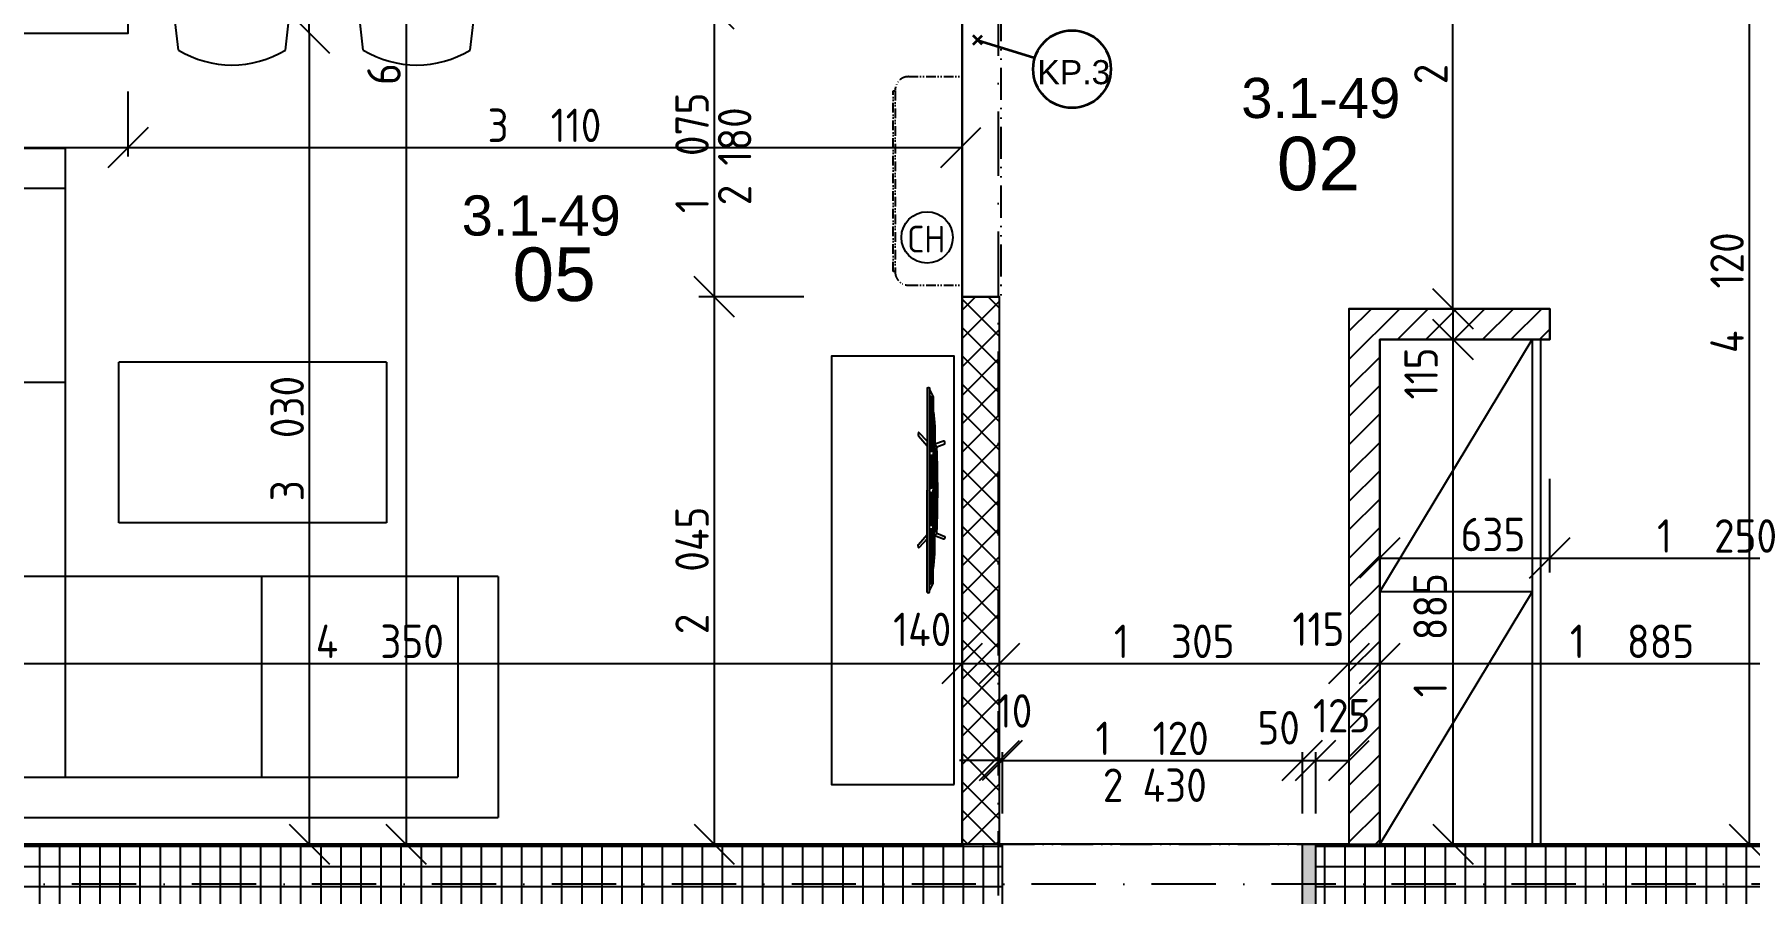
# Model space of a CAD drawing. Extents: x 4511820 to 5180432, y -1526536 to -944957.
# Drawn here: x 5028505 to 5034913, y -1155999 to -1152789 of the extents above; entities that cross this region are included whole.
import ezdxf

# ---------------------------------------------------------------- set-up
doc = ezdxf.new("R2010")
doc.units = 0
doc.header["$MEASUREMENT"] = 0
doc.linetypes.add('ACAD_ISO12W100', pattern=[22, 12, -3, 0.5, -3, 0.5, -3])
doc.linetypes.add('BODKOCIARKOVANA_3', pattern=[5.6, 3, -1.3, 0, -1.3])
doc.layers.get('0').update_dxf_attribs({"linetype": 'CONTINUOUS'})
doc.layers.get('Defpoints').update_dxf_attribs({"color": 61, "linetype": 'CONTINUOUS'})
for name, color, linetype in [('KÓTY', 4, 'CONTINUOUS'), ('MÚRY', 1, 'CONTINUOUS'), ('osi', 253, 'CONTINUOUS'), ('Plochy', 41, 'CONTINUOUS'), ('POPIS', 7, 'CONTINUOUS'), ('TENKÁ', 7, 'CONTINUOUS'), ('ZARIADENIE', 47, 'CONTINUOUS'), ('ZZ-chladenie', 133, 'CONTINUOUS'), ('ŠRAFY', 82, 'CONTINUOUS')]:
    doc.layers.add(name, color=color, linetype=linetype)
doc.layers.add('preklady', color=74, linetype='CONTINUOUS', lineweight=35)
doc.styles.add('ARIAL', font='arial.ttf')
doc.styles.add('STYLE1', font='isocp.shx')
doc.dimstyles.new('STANDARD-50', dxfattribs={"dimtxt": 125, "dimasz": 150, "dimexe": 10, "dimexo": 200, "dimgap": 20, "dimtad": 1, "dimdsep": 46, "dimlunit": 6, "dimtxsty": 'STYLE1', "dimblk1": 'OBLIQUE', "dimblk2": 'OBLIQUE', "dimsah": 1, "dimcen": 2.5, "dimse1": 1, "dimse2": 1, "dimadec": 0, "dimazin": 0, "dimtfac": 1, "dimtmove": 1, "dimatfit": 3, "dimldrblk": 'OBLIQUE', "dimfxl": 1, "dimtolj": 1, "dimtzin": 0, "dimarcsym": 0})
pattern_1 = [(90, (-3307273.674, 668852.734), (-75, 1e-14), []), (180, (-3307273.674, 668852.734), (-1e-14, -75), [])]

# ---------------------------------------------------------------- blocks, each defined once
blk = doc.blocks.new('Tv06_top_cad-block.com')
at = {"color": 0}
for points in [[(-161.1, -3.4), (-173.3, 26.2, 0.359324), (-175.3, 27.3, 0.097501), (-182.8, 24.2, 0.350578), (-183.5, 22.1), (-171.1, -10.4)], [(161.1, -3.4), (173.3, 26.2, -0.359324), (175.3, 27.3, -0.097501), (182.8, 24.2, -0.350578), (183.5, 22.1), (171.1, -10.4)], [(-381.9, -38.8, -0.13121), (-383.2, -32.7, -0.169032), (-383, -32.3), (-381.8, -31.1, -0.205713), (-381.3, -30.9), (-378.5, -30.9, 0.118206), (-376.2, -30.4), (-351.4, -18.4, -0.105648), (-345.8, -17), (0, -17)], [(-339.3, -21.2), (-339.3, -21.2, 0.099639), (-344.3, -22.2), (-349.2, -24.6, 0.215889), (-350.7, -26.3, 0.476075), (-349.4, -28, 0.244765)], [(-295.5, -17), (-282, -15, -0.02037), (-255.8, -12, -0.012056), (-227.2, -10.7), (-169.3, -10.7)], [(-182.5, -38.8), (-214.4, -69.1, 0.250582), (-215, -71, 0.266718), (-214.3, -71.9, 0.084688)], [(-214.3, -71.9), (-207.3, -73.1, 0.211205), (-203.3, -72.1), (-165.2, -38.8)], [(-181.8, -17), (-178.5, -14, -0.213415), (-177.3, -13.6), (0, -13.6)], [(-172.1, -13.6, -0.072098), (-159.2, -3, -0.121861), (-158.4, -2.8)], [(-170.1, -10.6, -0.053076), (-160.2, -2.9), (-158.4, -2.8)], [(-147.6, -13.6), (-147.6, -7.5, -0.414214), (-147.4, -7.3), (-146.5, -7.3, -0.414214), (-146.3, -7.5), (-146.3, -13.6)], [(-146.8, -28, 0.414214), (-145, -26.2), (-145, -23, 0.414214), (-146.8, -21.2)], [(-143.9, -13.6), (-143.9, -7.5, -0.414214), (-143.7, -7.3), (-142.7, -7.3, -0.414214), (-142.6, -7.5), (-142.6, -13.6)], [(-140.2, -13.6), (-140.2, -7.5, -0.414214), (-140, -7.3), (-139, -7.3, -0.414214), (-138.8, -7.5), (-138.8, -13.6)], [(-136.4, -13.6), (-136.4, -7.5, -0.414214), (-136.3, -7.3), (-135.3, -7.3, -0.414214), (-135.1, -7.5), (-135.1, -13.6)], [(-132.7, -13.6), (-132.7, -7.5, -0.414214), (-132.5, -7.3), (-131.6, -7.3, -0.414214), (-131.4, -7.5), (-131.4, -13.6)], [(-128.8, -28, -0.414214), (-130.6, -26.2), (-130.6, -23, -0.414214), (-128.8, -21.2)], [(-129, -13.6), (-129, -7.5, -0.414214), (-128.8, -7.3), (-127.9, -7.3, -0.414214), (-127.7, -7.5), (-127.7, -13.6)], [(-125.3, -13.6), (-125.3, -7.5, -0.414214), (-125.1, -7.3), (-124.1, -7.3, -0.414214), (-124, -7.5), (-124, -13.6)], [(-121.6, -13.6), (-121.6, -7.5, -0.414214), (-121.4, -7.3), (-120.4, -7.3, -0.414214), (-120.2, -7.5), (-120.2, -13.6)], [(-117.8, -13.6), (-117.8, -7.5, -0.414214), (-117.7, -7.3), (-116.7, -7.3, -0.414214), (-116.5, -7.5), (-116.5, -13.6)], [(-114.1, -13.6), (-114.1, -7.5, -0.414214), (-113.9, -7.3), (-113, -7.3, -0.414214), (-112.8, -7.5), (-112.8, -13.6)], [(-110.4, -13.6), (-110.4, -7.5, -0.414214), (-110.2, -7.3), (-109.3, -7.3, -0.414214), (-109.1, -7.5), (-109.1, -13.6)], [(-106.7, -13.6), (-106.7, -7.5, -0.414214), (-106.5, -7.3), (-105.5, -7.3, -0.414214), (-105.4, -7.5), (-105.4, -13.6)], [(-103, -13.6), (-103, -7.5, -0.414214), (-102.8, -7.3), (-101.8, -7.3, -0.414214), (-101.6, -7.5), (-101.6, -13.6)], [(-99.2, -13.6), (-99.2, -7.5, -0.414214), (-99.1, -7.3), (-98.1, -7.3, -0.414214), (-97.9, -7.5), (-97.9, -13.6)], [(-95.5, -13.6), (-95.5, -7.5, -0.414214), (-95.3, -7.3), (-94.4, -7.3, -0.414214), (-94.2, -7.5), (-94.2, -13.6)], [(-91.8, -13.6), (-91.8, -7.5, -0.414214), (-91.6, -7.3), (-90.7, -7.3, -0.414214), (-90.5, -7.5), (-90.5, -13.6)], [(-88.1, -13.6), (-88.1, -7.5, -0.414214), (-87.9, -7.3), (-86.9, -7.3, -0.414214), (-86.8, -7.5), (-86.8, -13.6)], [(-84.4, -13.6), (-84.4, -7.5, -0.414214), (-84.2, -7.3), (-83.2, -7.3, -0.414214), (-83, -7.5), (-83, -13.6)], [(-80.6, -13.6), (-80.6, -7.5, -0.414214), (-80.5, -7.3), (-79.5, -7.3, -0.414214), (-79.3, -7.5), (-79.3, -13.6)], [(-76.9, -13.6), (-76.9, -7.5, -0.414214), (-76.7, -7.3), (-75.8, -7.3, -0.414214), (-75.6, -7.5), (-75.6, -13.6)], [(-73.2, -13.6), (-73.2, -7.5, -0.414214), (-73, -7.3), (-72.1, -7.3, -0.414214), (-71.9, -7.5), (-71.9, -13.6)], [(-69.5, -13.6), (-69.5, -7.5, -0.414214), (-69.3, -7.3), (-68.3, -7.3, -0.414214), (-68.2, -7.5), (-68.2, -13.6)], [(-65.8, -13.6), (-65.8, -7.5, -0.414214), (-65.6, -7.3), (-64.6, -7.3, -0.414214), (-64.4, -7.5), (-64.4, -13.6)], [(-62, -13.6), (-62, -7.5, -0.414214), (-61.9, -7.3), (-60.9, -7.3, -0.414214), (-60.7, -7.5), (-60.7, -13.6)], [(-58.3, -13.6), (-58.3, -7.5, -0.414214), (-58.1, -7.3), (-57.2, -7.3, -0.414214), (-57, -7.5), (-57, -13.6)], [(-54.6, -13.6), (-54.6, -7.5, -0.414214), (-54.4, -7.3), (-53.5, -7.3, -0.414214), (-53.3, -7.5), (-53.3, -13.6)], [(-50.9, -13.6), (-50.9, -7.5, -0.414214), (-50.7, -7.3), (-49.7, -7.3, -0.414214), (-49.6, -7.5), (-49.6, -13.6)], [(-47.2, -13.6), (-47.2, -7.5, -0.414214), (-47, -7.3), (-46, -7.3, -0.414214), (-45.8, -7.5), (-45.8, -13.6)], [(-43.4, -13.6), (-43.4, -7.5, -0.414214), (-43.3, -7.3), (-42.3, -7.3, -0.414214), (-42.1, -7.5), (-42.1, -13.6)], [(-39.7, -13.6), (-39.7, -7.5, -0.414214), (-39.5, -7.3), (-38.6, -7.3, -0.414214), (-38.4, -7.5), (-38.4, -13.6)], [(-36, -13.6), (-36, -7.5, -0.414214), (-35.8, -7.3), (-34.9, -7.3, -0.414214), (-34.7, -7.5), (-34.7, -13.6)], [(-32.3, -13.6), (-32.3, -7.5, -0.414214), (-32.1, -7.3), (-31.1, -7.3, -0.414214), (-31, -7.5), (-31, -13.6)], [(-28.6, -13.6), (-28.6, -7.5, -0.414214), (-28.4, -7.3), (-27.4, -7.3, -0.414214), (-27.2, -7.5), (-27.2, -13.6)], [(-24.8, -13.6), (-24.8, -7.5, -0.414214), (-24.7, -7.3), (-23.7, -7.3, -0.414214), (-23.5, -7.5), (-23.5, -13.6)], [(-21.1, -13.6), (-21.1, -7.5, -0.414214), (-20.9, -7.3), (-20, -7.3, -0.414214), (-19.8, -7.5), (-19.8, -13.6)], [(-17.4, -13.6), (-17.4, -7.5, -0.414214), (-17.2, -7.3), (-16.3, -7.3, -0.414214), (-16.1, -7.5), (-16.1, -13.6)], [(-13.7, -13.6), (-13.7, -7.5, -0.414214), (-13.5, -7.3), (-12.5, -7.3, -0.414214), (-12.4, -7.5), (-12.4, -13.6)], [(-10, -13.6), (-10, -7.5, -0.414214), (-9.8, -7.3), (-8.8, -7.3, -0.414214), (-8.6, -7.5), (-8.6, -13.6)], [(-10, -28, 0.414214), (-8.2, -26.2), (-8.2, -23, 0.414214), (-10, -21.2)], [(-6.2, -13.6), (-6.2, -7.5, -0.414214), (-6.1, -7.3), (-5.1, -7.3, -0.414214), (-4.9, -7.5), (-4.9, -13.6)], [(-2.5, -13.6), (-2.5, -7.5, -0.414214), (-2.3, -7.3), (-1.4, -7.3, -0.414214), (-1.2, -7.5), (-1.2, -13.6)], [(181.8, -17), (178.5, -14, 0.213415), (177.3, -13.6), (0, -13.6)], [(381.9, -38.8, 0.13121), (383.2, -32.7, 0.169032), (383, -32.3), (381.8, -31.1, 0.205713), (381.3, -30.9), (378.5, -30.9, -0.118206), (376.2, -30.4), (351.4, -18.4, 0.105648), (345.8, -17), (0, -17)], [(2.5, -13.6), (2.5, -7.5, 0.414214), (2.3, -7.3), (1.4, -7.3, 0.414214), (1.2, -7.5), (1.2, -13.6)], [(6.2, -13.6), (6.2, -7.5, 0.414214), (6.1, -7.3), (5.1, -7.3, 0.414214), (4.9, -7.5), (4.9, -13.6)], [(10, -28, -0.414214), (8.2, -26.2), (8.2, -23, -0.414214), (10, -21.2)], [(10, -13.6), (10, -7.5, 0.414214), (9.8, -7.3), (8.8, -7.3, 0.414214), (8.6, -7.5), (8.6, -13.6)], [(13.7, -13.6), (13.7, -7.5, 0.414214), (13.5, -7.3), (12.5, -7.3, 0.414214), (12.4, -7.5), (12.4, -13.6)], [(17.4, -13.6), (17.4, -7.5, 0.414214), (17.2, -7.3), (16.3, -7.3, 0.414214), (16.1, -7.5), (16.1, -13.6)], [(21.1, -13.6), (21.1, -7.5, 0.414214), (20.9, -7.3), (20, -7.3, 0.414214), (19.8, -7.5), (19.8, -13.6)], [(24.8, -13.6), (24.8, -7.5, 0.414214), (24.7, -7.3), (23.7, -7.3, 0.414214), (23.5, -7.5), (23.5, -13.6)], [(28.6, -13.6), (28.6, -7.5, 0.414214), (28.4, -7.3), (27.4, -7.3, 0.414214), (27.2, -7.5), (27.2, -13.6)], [(32.3, -13.6), (32.3, -7.5, 0.414214), (32.1, -7.3), (31.1, -7.3, 0.414214), (31, -7.5), (31, -13.6)], [(36, -13.6), (36, -7.5, 0.414214), (35.8, -7.3), (34.9, -7.3, 0.414214), (34.7, -7.5), (34.7, -13.6)], [(39.7, -13.6), (39.7, -7.5, 0.414214), (39.5, -7.3), (38.6, -7.3, 0.414214), (38.4, -7.5), (38.4, -13.6)], [(43.4, -13.6), (43.4, -7.5, 0.414214), (43.3, -7.3), (42.3, -7.3, 0.414214), (42.1, -7.5), (42.1, -13.6)], [(47.2, -13.6), (47.2, -7.5, 0.414214), (47, -7.3), (46, -7.3, 0.414214), (45.8, -7.5), (45.8, -13.6)], [(50.9, -13.6), (50.9, -7.5, 0.414214), (50.7, -7.3), (49.7, -7.3, 0.414214), (49.6, -7.5), (49.6, -13.6)], [(54.6, -13.6), (54.6, -7.5, 0.414214), (54.4, -7.3), (53.5, -7.3, 0.414214), (53.3, -7.5), (53.3, -13.6)], [(58.3, -13.6), (58.3, -7.5, 0.414214), (58.1, -7.3), (57.2, -7.3, 0.414214), (57, -7.5), (57, -13.6)], [(62, -13.6), (62, -7.5, 0.414214), (61.9, -7.3), (60.9, -7.3, 0.414214), (60.7, -7.5), (60.7, -13.6)], [(65.8, -13.6), (65.8, -7.5, 0.414214), (65.6, -7.3), (64.6, -7.3, 0.414214), (64.4, -7.5), (64.4, -13.6)], [(69.5, -13.6), (69.5, -7.5, 0.414214), (69.3, -7.3), (68.3, -7.3, 0.414214), (68.2, -7.5), (68.2, -13.6)], [(73.2, -13.6), (73.2, -7.5, 0.414214), (73, -7.3), (72.1, -7.3, 0.414214), (71.9, -7.5), (71.9, -13.6)], [(76.9, -13.6), (76.9, -7.5, 0.414214), (76.7, -7.3), (75.8, -7.3, 0.414214), (75.6, -7.5), (75.6, -13.6)], [(80.6, -13.6), (80.6, -7.5, 0.414214), (80.5, -7.3), (79.5, -7.3, 0.414214), (79.3, -7.5), (79.3, -13.6)], [(84.4, -13.6), (84.4, -7.5, 0.414214), (84.2, -7.3), (83.2, -7.3, 0.414214), (83, -7.5), (83, -13.6)], [(88.1, -13.6), (88.1, -7.5, 0.414214), (87.9, -7.3), (86.9, -7.3, 0.414214), (86.8, -7.5), (86.8, -13.6)], [(91.8, -13.6), (91.8, -7.5, 0.414214), (91.6, -7.3), (90.7, -7.3, 0.414214), (90.5, -7.5), (90.5, -13.6)], [(95.5, -13.6), (95.5, -7.5, 0.414214), (95.3, -7.3), (94.4, -7.3, 0.414214), (94.2, -7.5), (94.2, -13.6)], [(99.2, -13.6), (99.2, -7.5, 0.414214), (99.1, -7.3), (98.1, -7.3, 0.414214), (97.9, -7.5), (97.9, -13.6)], [(103, -13.6), (103, -7.5, 0.414214), (102.8, -7.3), (101.8, -7.3, 0.414214), (101.6, -7.5), (101.6, -13.6)], [(106.7, -13.6), (106.7, -7.5, 0.414214), (106.5, -7.3), (105.5, -7.3, 0.414214), (105.4, -7.5), (105.4, -13.6)], [(110.4, -13.6), (110.4, -7.5, 0.414214), (110.2, -7.3), (109.3, -7.3, 0.414214), (109.1, -7.5), (109.1, -13.6)], [(114.1, -13.6), (114.1, -7.5, 0.414214), (113.9, -7.3), (113, -7.3, 0.414214), (112.8, -7.5), (112.8, -13.6)], [(117.8, -13.6), (117.8, -7.5, 0.414214), (117.7, -7.3), (116.7, -7.3, 0.414214), (116.5, -7.5), (116.5, -13.6)], [(121.6, -13.6), (121.6, -7.5, 0.414214), (121.4, -7.3), (120.4, -7.3, 0.414214), (120.2, -7.5), (120.2, -13.6)], [(125.3, -13.6), (125.3, -7.5, 0.414214), (125.1, -7.3), (124.1, -7.3, 0.414214), (124, -7.5), (124, -13.6)], [(129, -13.6), (129, -7.5, 0.414214), (128.8, -7.3), (127.9, -7.3, 0.414214), (127.7, -7.5), (127.7, -13.6)], [(128.8, -28, 0.414214), (130.6, -26.2), (130.6, -23, 0.414214), (128.8, -21.2)], [(132.7, -13.6), (132.7, -7.5, 0.414214), (132.5, -7.3), (131.6, -7.3, 0.414214), (131.4, -7.5), (131.4, -13.6)], [(136.4, -13.6), (136.4, -7.5, 0.414214), (136.3, -7.3), (135.3, -7.3, 0.414214), (135.1, -7.5), (135.1, -13.6)], [(140.2, -13.6), (140.2, -7.5, 0.414214), (140, -7.3), (139, -7.3, 0.414214), (138.8, -7.5), (138.8, -13.6)], [(143.9, -13.6), (143.9, -7.5, 0.414214), (143.7, -7.3), (142.7, -7.3, 0.414214), (142.6, -7.5), (142.6, -13.6)], [(146.8, -28, -0.414214), (145, -26.2), (145, -23, -0.414214), (146.8, -21.2)], [(147.6, -13.6), (147.6, -7.5, 0.414214), (147.4, -7.3), (146.5, -7.3, 0.414214), (146.3, -7.5), (146.3, -13.6)], [(172.1, -13.6, 0.072098), (159.2, -3, 0.121861), (158.4, -2.8)], [(170.1, -10.6, 0.053076), (160.2, -2.9), (158.4, -2.8)], [(214.3, -71.9), (207.3, -73.1, -0.211205), (203.3, -72.1), (165.2, -38.8)], [(295.5, -17), (282, -15, 0.02037), (255.8, -12, 0.012056), (227.2, -10.7), (169.3, -10.7)], [(182.5, -38.8), (214.4, -69.1, -0.250582), (215, -71, -0.266718), (214.3, -71.9, -0.084688)], [(339.3, -21.2), (339.3, -21.2, -0.099639), (344.3, -22.2), (349.2, -24.6, -0.215889), (350.7, -26.3, -0.476075), (349.4, -28, -0.244765)]]:
    blk.add_lwpolyline(points, format="xyb", dxfattribs=at)
for points in [[(-381.9, -38.8), (0, -38.8)], [(-378.5, -30.9), (0, -30.9)], [(-349.4, -28), (-146.8, -28)], [(-339.3, -21.2), (-146.8, -21.2)], [(-158.6, -6.5), (0, -6.5)], [(-128.8, -21.2), (-10, -21.2)], [(-128.8, -28), (-10, -28)], [(158.6, -6.5), (0, -6.5)], [(378.5, -30.9), (0, -30.9)], [(381.9, -38.8), (0, -38.8)], [(128.8, -21.2), (10, -21.2)], [(128.8, -28), (10, -28)], [(339.3, -21.2), (146.8, -21.2)], [(349.4, -28), (146.8, -28)]]:
    blk.add_lwpolyline(points, dxfattribs=at)
for centre, radius, start, end in [((0, -4564), 4564, 90, 91.98925), ((0, -4564), 4564, 88.01075, 90), ((-170.5, -10.1), 0.6, 200.97838, 314.02949), ((170.5, -10.1), 0.6, 225.97051, 339.02162)]:
    blk.add_arc(centre, radius, start, end, dxfattribs=at)
blk = doc.blocks.new('TV')
at = {"layer": 'ZARIADENIE', "color": 8}
blk.add_blockref('Tv06_top_cad-block.com', (4448198.7, -1316337.8), dxfattribs=at)
blk = doc.blocks.new('JED STOL140-85')
at = {"layer": 'ZARIADENIE'}
for p, q in [((4444962.8, -1326820.6), (4444912.8, -1327264.7)), ((4445362.8, -1326820.6), (4445412.8, -1327264.7)), ((4445653.3, -1326820.6), (4445603.3, -1327264.7)), ((4446053.3, -1326820.6), (4446103.3, -1327264.7)), ((4445412.8, -1327264.7), (4444912.8, -1327264.7)), ((4445603.3, -1327264.7), (4446103.3, -1327264.7)), ((4444962.8, -1328698.1), (4444912.8, -1328253.9)), ((4445412.8, -1328253.9), (4444912.8, -1328253.9)), ((4445362.8, -1328698.1), (4445412.8, -1328253.9)), ((4445653.3, -1328698.1), (4445603.3, -1328253.9)), ((4445603.3, -1328253.9), (4446103.3, -1328253.9)), ((4446053.3, -1328698.1), (4446103.3, -1328253.9))]:
    blk.add_line(p, q, dxfattribs=at)
blk.add_lwpolyline([(4446225.2, -1327334.3), (4444825.2, -1327334.3), (4444825.2, -1328184.3), (4446225.2, -1328184.3)], close=True, dxfattribs=at)
for centre, start, end in [((4445162.8, -1327150.6), 58.78339, 121.21661), ((4445853.3, -1327150.6), 58.78339, 121.21661), ((4445162.8, -1328368.1), 238.78339, 301.21661), ((4445853.3, -1328368.1), 238.78339, 301.21661)]:
    blk.add_arc(centre, 385.9, start, end, dxfattribs=at)
blk = doc.blocks.new('sedacka rok 2a2')
at = {"layer": 'ZARIADENIE', "color": 30, "ltscale": 0.25}
for p, q in [((4443609, -1331495.2), (4443609, -1328995.2)), ((4443609, -1328995.2), (4444509, -1328995.2)), ((4444509, -1328995.2), (4444509, -1330595.2)), ((4443759, -1331345.2), (4443759, -1329145.2)), ((4443759, -1329145.2), (4444509, -1329145.2)), ((4444509, -1329870.2), (4443759, -1329870.2)), ((4444509, -1330595.2), (4443759, -1330595.2)), ((4446125.7, -1330595.2), (4444509, -1330595.2)), ((4444509, -1330595.2), (4444509, -1331345.2)), ((4445242.3, -1330595.2), (4445242.3, -1331345.2)), ((4445975.7, -1330595.2), (4445975.7, -1331345.2)), ((4446125.7, -1330595.2), (4446125.7, -1331495.2)), ((4443759, -1331345.2), (4445975.7, -1331345.2)), ((4443609, -1331495.2), (4446125.7, -1331495.2))]:
    blk.add_line(p, q, dxfattribs=at)
at = {"layer": 'ZARIADENIE', "ltscale": 0.25}
for p, q in [((4444709, -1330395.2), (4444709, -1329795.2)), ((4445709, -1329795.2), (4444709, -1329795.2)), ((4445709, -1329795.2), (4445709, -1330395.2)), ((4445709, -1330395.2), (4444709, -1330395.2))]:
    blk.add_line(p, q, dxfattribs=at)
blk = doc.blocks.new('_OBLIQUE')
at = {"color": 0, "linetype": 'ByBlock'}
blk.add_line((-0.5, -0.5), (0.5, 0.5), dxfattribs=at)
blk = doc.blocks.new('*D19085')
at = {"layer": 'Defpoints', "color": 0}
for p in [(5031971, -1155139), (5027621, -1155814.2), (5031971, -1155814.2)]:
    blk.add_point(p, dxfattribs=at)
at = {"layer": 'KÓTY', "color": 0, "lineweight": -2}
blk.add_line((5027621, -1155139), (5031971, -1155139), dxfattribs=at)
at = {"layer": 'KÓTY', "color": 0, "linetype": 'ByBlock', "lineweight": -2, "xscale": 150, "yscale": 150, "zscale": 150, "rotation": 180}
blk.add_blockref('_OBLIQUE', (5027621, -1155139), dxfattribs=at)
at = {"layer": 'KÓTY', "color": 0, "linetype": 'ByBlock', "lineweight": -2, "xscale": 150, "yscale": 150, "zscale": 150}
blk.add_blockref('_OBLIQUE', (5031971, -1155139), dxfattribs=at)
at = {"layer": 'KÓTY', "color": 0, "insert": (5029796, -1155056.5), "char_height": 125, "attachment_point": 5, "style": 'STYLE1'}
blk.add_mtext('\\A1;4ﾠ350', dxfattribs=at)
blk = doc.blocks.new('*D19086')
at = {"layer": 'Defpoints', "color": 0}
for p in [(5032111, -1155139), (5031971, -1155814.2), (5032111, -1155814.2)]:
    blk.add_point(p, dxfattribs=at)
at = {"layer": 'KÓTY', "color": 0, "lineweight": -2}
blk.add_line((5031971, -1155139), (5032111, -1155139), dxfattribs=at)
at = {"layer": 'KÓTY', "color": 0, "linetype": 'ByBlock', "lineweight": -2, "xscale": 150, "yscale": 150, "zscale": 150, "rotation": 180}
blk.add_blockref('_OBLIQUE', (5031971, -1155139), dxfattribs=at)
at = {"layer": 'KÓTY', "color": 0, "linetype": 'ByBlock', "lineweight": -2, "xscale": 150, "yscale": 150, "zscale": 150}
blk.add_blockref('_OBLIQUE', (5032111, -1155139), dxfattribs=at)
at = {"layer": 'KÓTY', "color": 0, "insert": (5031822, -1155012), "char_height": 125, "attachment_point": 5, "style": 'STYLE1'}
blk.add_mtext('\\A1;140', dxfattribs=at)
blk = doc.blocks.new('*D19087')
at = {"layer": 'Defpoints', "color": 0}
for p in [(5032121, -1155501.5), (5032111, -1156176.7), (5032121, -1156176.7)]:
    blk.add_point(p, dxfattribs=at)
at = {"layer": 'KÓTY', "color": 0, "lineweight": -2}
for p, q in [((5032111, -1155501.5), (5031961, -1155501.5)), ((5032111, -1155501.5), (5032121, -1155501.5)), ((5032121, -1155501.5), (5032271, -1155501.5))]:
    blk.add_line(p, q, dxfattribs=at)
at = {"layer": 'KÓTY', "color": 0, "linetype": 'ByBlock', "lineweight": -2, "xscale": 150, "yscale": 150, "zscale": 150}
blk.add_blockref('_OBLIQUE', (5032111, -1155501.5), dxfattribs=at)
at = {"layer": 'KÓTY', "color": 0, "linetype": 'ByBlock', "lineweight": -2, "xscale": 150, "yscale": 150, "zscale": 150, "rotation": 180}
blk.add_blockref('_OBLIQUE', (5032121, -1155501.5), dxfattribs=at)
at = {"layer": 'KÓTY', "color": 0, "insert": (5032166.8, -1155316.5), "char_height": 125, "attachment_point": 5, "style": 'STYLE1'}
blk.add_mtext('\\A1;10', dxfattribs=at)
blk = doc.blocks.new('*D19088')
at = {"layer": 'Defpoints', "color": 0}
for p in [(5033241, -1155501.5), (5032121, -1156176.7), (5033241, -1156176.7)]:
    blk.add_point(p, dxfattribs=at)
at = {"layer": 'KÓTY', "color": 0, "lineweight": -2}
blk.add_line((5032121, -1155501.5), (5033241, -1155501.5), dxfattribs=at)
at = {"layer": 'KÓTY', "color": 0, "linetype": 'ByBlock', "lineweight": -2, "xscale": 150, "yscale": 150, "zscale": 150, "rotation": 180}
blk.add_blockref('_OBLIQUE', (5032121, -1155501.5), dxfattribs=at)
at = {"layer": 'KÓTY', "color": 0, "linetype": 'ByBlock', "lineweight": -2, "xscale": 150, "yscale": 150, "zscale": 150}
blk.add_blockref('_OBLIQUE', (5033241, -1155501.5), dxfattribs=at)
at = {"layer": 'KÓTY', "color": 0, "insert": (5032681, -1155419), "char_height": 125, "attachment_point": 5, "style": 'STYLE1'}
blk.add_mtext('\\A1;1ﾠ120', dxfattribs=at)
blk = doc.blocks.new('*D19089')
at = {"layer": 'Defpoints', "color": 0}
for p in [(5033291, -1155501.5), (5033241, -1156176.7), (5033291, -1156176.7)]:
    blk.add_point(p, dxfattribs=at)
at = {"layer": 'KÓTY', "color": 0, "lineweight": -2}
blk.add_line((5033241, -1155501.5), (5033291, -1155501.5), dxfattribs=at)
at = {"layer": 'KÓTY', "color": 0, "linetype": 'ByBlock', "lineweight": -2, "xscale": 150, "yscale": 150, "zscale": 150, "rotation": 180}
blk.add_blockref('_OBLIQUE', (5033241, -1155501.5), dxfattribs=at)
at = {"layer": 'KÓTY', "color": 0, "linetype": 'ByBlock', "lineweight": -2, "xscale": 150, "yscale": 150, "zscale": 150}
blk.add_blockref('_OBLIQUE', (5033291, -1155501.5), dxfattribs=at)
at = {"layer": 'KÓTY', "color": 0, "insert": (5033153.5, -1155379.5), "char_height": 125, "attachment_point": 5, "style": 'STYLE1'}
blk.add_mtext('\\A1;50', dxfattribs=at)
blk = doc.blocks.new('*D19090')
at = {"layer": 'Defpoints', "color": 0}
for p in [(5033416, -1155501.5), (5033291, -1156176.7), (5033416, -1156176.7)]:
    blk.add_point(p, dxfattribs=at)
at = {"layer": 'KÓTY', "color": 0, "lineweight": -2}
blk.add_line((5033291, -1155501.5), (5033416, -1155501.5), dxfattribs=at)
at = {"layer": 'KÓTY', "color": 0, "linetype": 'ByBlock', "lineweight": -2, "xscale": 150, "yscale": 150, "zscale": 150, "rotation": 180}
blk.add_blockref('_OBLIQUE', (5033291, -1155501.5), dxfattribs=at)
at = {"layer": 'KÓTY', "color": 0, "linetype": 'ByBlock', "lineweight": -2, "xscale": 150, "yscale": 150, "zscale": 150}
blk.add_blockref('_OBLIQUE', (5033416, -1155501.5), dxfattribs=at)
at = {"layer": 'KÓTY', "color": 0, "insert": (5033389, -1155334.5), "char_height": 125, "attachment_point": 5, "style": 'STYLE1'}
blk.add_mtext('\\A1;125', dxfattribs=at)
blk = doc.blocks.new('*D19091')
at = {"layer": 'Defpoints', "color": 0}
for p in [(5033531, -1155139), (5033416, -1155814.2), (5033531, -1155814.2)]:
    blk.add_point(p, dxfattribs=at)
at = {"layer": 'KÓTY', "color": 0, "lineweight": -2}
blk.add_line((5033416, -1155139), (5033531, -1155139), dxfattribs=at)
at = {"layer": 'KÓTY', "color": 0, "linetype": 'ByBlock', "lineweight": -2, "xscale": 150, "yscale": 150, "zscale": 150, "rotation": 180}
blk.add_blockref('_OBLIQUE', (5033416, -1155139), dxfattribs=at)
at = {"layer": 'KÓTY', "color": 0, "linetype": 'ByBlock', "lineweight": -2, "xscale": 150, "yscale": 150, "zscale": 150}
blk.add_blockref('_OBLIQUE', (5033531, -1155139), dxfattribs=at)
at = {"layer": 'KÓTY', "color": 0, "insert": (5033302, -1155011), "char_height": 125, "attachment_point": 5, "style": 'STYLE1'}
blk.add_mtext('\\A1;115', dxfattribs=at)
blk = doc.blocks.new('*D19092')
at = {"layer": 'Defpoints', "color": 0}
for p in [(5035416, -1155139), (5033531, -1155814.2), (5035416, -1155814.2)]:
    blk.add_point(p, dxfattribs=at)
at = {"layer": 'KÓTY', "color": 0, "lineweight": -2}
blk.add_line((5033531, -1155139), (5035416, -1155139), dxfattribs=at)
at = {"layer": 'KÓTY', "color": 0, "linetype": 'ByBlock', "lineweight": -2, "xscale": 150, "yscale": 150, "zscale": 150, "rotation": 180}
blk.add_blockref('_OBLIQUE', (5033531, -1155139), dxfattribs=at)
at = {"layer": 'KÓTY', "color": 0, "linetype": 'ByBlock', "lineweight": -2, "xscale": 150, "yscale": 150, "zscale": 150}
blk.add_blockref('_OBLIQUE', (5035416, -1155139), dxfattribs=at)
at = {"layer": 'KÓTY', "color": 0, "insert": (5034473.5, -1155056.5), "char_height": 125, "attachment_point": 5, "style": 'STYLE1'}
blk.add_mtext('\\A1;1ﾠ885', dxfattribs=at)
blk = doc.blocks.new('*D19095')
at = {"layer": 'Defpoints', "color": 0}
for p in [(5033416, -1155139), (5032111, -1155814.2), (5033416, -1155814.2)]:
    blk.add_point(p, dxfattribs=at)
at = {"layer": 'KÓTY', "color": 0, "lineweight": -2}
blk.add_line((5032111, -1155139), (5033416, -1155139), dxfattribs=at)
at = {"layer": 'KÓTY', "color": 0, "linetype": 'ByBlock', "lineweight": -2, "xscale": 150, "yscale": 150, "zscale": 150, "rotation": 180}
blk.add_blockref('_OBLIQUE', (5032111, -1155139), dxfattribs=at)
at = {"layer": 'KÓTY', "color": 0, "linetype": 'ByBlock', "lineweight": -2, "xscale": 150, "yscale": 150, "zscale": 150}
blk.add_blockref('_OBLIQUE', (5033416, -1155139), dxfattribs=at)
at = {"layer": 'KÓTY', "color": 0, "insert": (5032763.5, -1155056.5), "char_height": 125, "attachment_point": 5, "style": 'STYLE1'}
blk.add_mtext('\\A1;1ﾠ305', dxfattribs=at)
blk = doc.blocks.new('*D19099')
at = {"layer": 'Defpoints', "color": 0}
for p in [(5033531, -1153929.2), (5034166, -1153929.2), (5034166, -1154745.5)]:
    blk.add_point(p, dxfattribs=at)
at = {"layer": 'KÓTY', "color": 0, "lineweight": -2}
blk.add_line((5033531, -1154745.5), (5034166, -1154745.5), dxfattribs=at)
at = {"layer": 'KÓTY', "color": 0, "linetype": 'ByBlock', "lineweight": -2, "xscale": 150, "yscale": 150, "zscale": 150, "rotation": 180}
blk.add_blockref('_OBLIQUE', (5033531, -1154745.5), dxfattribs=at)
at = {"layer": 'KÓTY', "color": 0, "linetype": 'ByBlock', "lineweight": -2, "xscale": 150, "yscale": 150, "zscale": 150}
blk.add_blockref('_OBLIQUE', (5034166, -1154745.5), dxfattribs=at)
at = {"layer": 'KÓTY', "color": 0, "insert": (5033954, -1154657.5), "char_height": 125, "attachment_point": 5, "style": 'STYLE1'}
blk.add_mtext('\\A1;635', dxfattribs=at)
blk = doc.blocks.new('*D19100')
at = {"layer": 'Defpoints', "color": 0}
for p in [(5034166, -1153929.2), (5035416, -1153929.2), (5035416, -1154745.5)]:
    blk.add_point(p, dxfattribs=at)
at = {"layer": 'KÓTY', "color": 0, "lineweight": -2}
blk.add_line((5034166, -1154745.5), (5035416, -1154745.5), dxfattribs=at)
at = {"layer": 'KÓTY', "color": 0, "linetype": 'ByBlock', "lineweight": -2, "xscale": 150, "yscale": 150, "zscale": 150, "rotation": 180}
blk.add_blockref('_OBLIQUE', (5034166, -1154745.5), dxfattribs=at)
at = {"layer": 'KÓTY', "color": 0, "linetype": 'ByBlock', "lineweight": -2, "xscale": 150, "yscale": 150, "zscale": 150}
blk.add_blockref('_OBLIQUE', (5035416, -1154745.5), dxfattribs=at)
at = {"layer": 'KÓTY', "color": 0, "insert": (5034791, -1154663), "char_height": 125, "attachment_point": 5, "style": 'STYLE1'}
blk.add_mtext('\\A1;1ﾠ250', dxfattribs=at)
blk = doc.blocks.new('*D19111')
at = {"layer": 'Defpoints', "color": 0}
for p in [(5029894, -1149694.2), (5029894, -1155814.2), (5029894, -1155814.2)]:
    blk.add_point(p, dxfattribs=at)
at = {"layer": 'KÓTY', "color": 0, "lineweight": -2}
blk.add_line((5029894, -1149694.2), (5029894, -1155814.2), dxfattribs=at)
at = {"layer": 'KÓTY', "color": 0, "linetype": 'ByBlock', "lineweight": -2, "xscale": 150, "yscale": 150, "zscale": 150}
for p, rotation in [((5029894, -1149694.2), 90), ((5029894, -1155814.2), 270)]:
    blk.add_blockref('_OBLIQUE', p, dxfattribs=dict(at, rotation=rotation))
at = {"layer": 'KÓTY', "color": 0, "insert": (5029811.5, -1152754.2), "char_height": 125, "attachment_point": 5, "rotation": 90, "style": 'STYLE1'}
blk.add_mtext('\\A1;6ﾠ120', dxfattribs=at)
blk = doc.blocks.new('*D19112')
at = {"layer": 'Defpoints', "color": 0}
for p in [(5028856, -1152784.2), (5028856, -1155814.2), (5029532.5, -1155814.2)]:
    blk.add_point(p, dxfattribs=at)
at = {"layer": 'KÓTY', "color": 0, "lineweight": -2}
blk.add_line((5029532.5, -1152784.2), (5029532.5, -1155814.2), dxfattribs=at)
at = {"layer": 'KÓTY', "color": 0, "linetype": 'ByBlock', "lineweight": -2, "xscale": 150, "yscale": 150, "zscale": 150}
for p, rotation in [((5029532.5, -1152784.2), 90), ((5029532.5, -1155814.2), 270)]:
    blk.add_blockref('_OBLIQUE', p, dxfattribs=dict(at, rotation=rotation))
at = {"layer": 'KÓTY', "color": 0, "insert": (5029450, -1154299.2), "char_height": 125, "attachment_point": 5, "rotation": 90, "style": 'STYLE1'}
blk.add_mtext('\\A1;3ﾠ030', dxfattribs=at)
blk = doc.blocks.new('*D19113')
at = {"layer": 'Defpoints', "color": 0}
for p in [(5028856, -1149694.2), (5029532.5, -1149694.2), (5028856, -1152784.2)]:
    blk.add_point(p, dxfattribs=at)
at = {"layer": 'KÓTY', "color": 0, "lineweight": -2}
blk.add_line((5029532.5, -1152784.2), (5029532.5, -1149694.2), dxfattribs=at)
at = {"layer": 'KÓTY', "color": 0, "linetype": 'ByBlock', "lineweight": -2, "xscale": 150, "yscale": 150, "zscale": 150}
for p, rotation in [((5029532.5, -1149694.2), 90), ((5029532.5, -1152784.2), 270)]:
    blk.add_blockref('_OBLIQUE', p, dxfattribs=dict(at, rotation=rotation))
at = {"layer": 'KÓTY', "color": 0, "insert": (5029450, -1151239.2), "char_height": 125, "attachment_point": 5, "rotation": 90, "style": 'STYLE1'}
blk.add_mtext('\\A1;3ﾠ090', dxfattribs=at)
blk = doc.blocks.new('*D19118')
at = {"layer": 'Defpoints', "color": 0}
for p in [(5033327, -1153929.2), (5033327, -1155814.2), (5033804.5, -1155814.2)]:
    blk.add_point(p, dxfattribs=at)
at = {"layer": 'KÓTY', "color": 0, "lineweight": -2}
blk.add_line((5033804.5, -1153929.2), (5033804.5, -1155814.2), dxfattribs=at)
at = {"layer": 'KÓTY', "color": 0, "linetype": 'ByBlock', "lineweight": -2, "xscale": 150, "yscale": 150, "zscale": 150}
for p, rotation in [((5033804.5, -1153929.2), 90), ((5033804.5, -1155814.2), 270)]:
    blk.add_blockref('_OBLIQUE', p, dxfattribs=dict(at, rotation=rotation))
at = {"layer": 'KÓTY', "color": 0, "insert": (5033719.5, -1155033.5), "char_height": 125, "attachment_point": 5, "rotation": 90, "style": 'STYLE1'}
blk.add_mtext('\\A1;1ﾠ885', dxfattribs=at)
blk = doc.blocks.new('*D19119')
at = {"layer": 'Defpoints', "color": 0}
for p in [(5033246, -1153814.2), (5033246, -1153929.2), (5033804.5, -1153929.2)]:
    blk.add_point(p, dxfattribs=at)
at = {"layer": 'KÓTY', "color": 0, "lineweight": -2}
blk.add_line((5033804.5, -1153814.2), (5033804.5, -1153929.2), dxfattribs=at)
at = {"layer": 'KÓTY', "color": 0, "linetype": 'ByBlock', "lineweight": -2, "xscale": 150, "yscale": 150, "zscale": 150}
for p, rotation in [((5033804.5, -1153814.2), 90), ((5033804.5, -1153929.2), 270)]:
    blk.add_blockref('_OBLIQUE', p, dxfattribs=dict(at, rotation=rotation))
at = {"layer": 'KÓTY', "color": 0, "insert": (5033685.5, -1154056), "char_height": 125, "attachment_point": 5, "rotation": 90, "style": 'STYLE1'}
blk.add_mtext('\\A1;115', dxfattribs=at)
blk = doc.blocks.new('*D19120')
at = {"layer": 'Defpoints', "color": 0}
for p in [(5035416, -1151694.2), (5034911, -1155814.2), (5035416, -1155814.2)]:
    blk.add_point(p, dxfattribs=at)
at = {"layer": 'KÓTY', "color": 0, "lineweight": -2}
blk.add_line((5034911, -1151694.2), (5034911, -1155814.2), dxfattribs=at)
at = {"layer": 'KÓTY', "color": 0, "linetype": 'ByBlock', "lineweight": -2, "xscale": 150, "yscale": 150, "zscale": 150}
for p, rotation in [((5034911, -1151694.2), 90), ((5034911, -1155814.2), 270)]:
    blk.add_blockref('_OBLIQUE', p, dxfattribs=dict(at, rotation=rotation))
at = {"layer": 'KÓTY', "color": 0, "insert": (5034828.5, -1153754.2), "char_height": 125, "attachment_point": 5, "rotation": 90, "style": 'STYLE1'}
blk.add_mtext('\\A1;4ﾠ120', dxfattribs=at)
blk = doc.blocks.new('*D19121')
at = {"layer": 'Defpoints', "color": 0}
for p in [(5033212, -1151694.2), (5033804.5, -1151694.2), (5033212, -1153814.2)]:
    blk.add_point(p, dxfattribs=at)
at = {"layer": 'KÓTY', "color": 0, "lineweight": -2}
blk.add_line((5033804.5, -1153814.2), (5033804.5, -1151694.2), dxfattribs=at)
at = {"layer": 'KÓTY', "color": 0, "linetype": 'ByBlock', "lineweight": -2, "xscale": 150, "yscale": 150, "zscale": 150}
for p, rotation in [((5033804.5, -1151694.2), 90), ((5033804.5, -1153814.2), 270)]:
    blk.add_blockref('_OBLIQUE', p, dxfattribs=dict(at, rotation=rotation))
at = {"layer": 'KÓTY', "color": 0, "insert": (5033722, -1152754.2), "char_height": 125, "attachment_point": 5, "rotation": 90, "style": 'STYLE1'}
blk.add_mtext('\\A1;2ﾠ120', dxfattribs=at)
blk = doc.blocks.new('*D19141')
at = {"layer": 'Defpoints', "color": 0}
for p in [(5031971, -1152694.2), (5031045, -1153769.2), (5031971, -1153769.2)]:
    blk.add_point(p, dxfattribs=at)
at = {"layer": 'KÓTY', "color": 0, "lineweight": -2}
blk.add_line((5031045, -1152694.2), (5031045, -1153769.2), dxfattribs=at)
at = {"layer": 'KÓTY', "color": 0, "linetype": 'ByBlock', "lineweight": -2, "xscale": 150, "yscale": 150, "zscale": 150}
for p, rotation in [((5031045, -1152694.2), 90), ((5031045, -1153769.2), 270)]:
    blk.add_blockref('_OBLIQUE', p, dxfattribs=dict(at, rotation=rotation))
at = {"layer": 'KÓTY', "color": 0, "insert": (5030962.5, -1153231.7), "char_height": 125, "attachment_point": 5, "rotation": 90, "style": 'STYLE1'}
blk.add_mtext('\\A1;1ﾠ075', dxfattribs=at)
blk = doc.blocks.new('*D19142')
at = {"layer": 'Defpoints', "color": 0}
for p in [(5031971, -1153769.2), (5031045, -1155814.2), (5031971, -1155814.2)]:
    blk.add_point(p, dxfattribs=at)
at = {"layer": 'KÓTY', "color": 0, "lineweight": -2}
blk.add_line((5031045, -1153769.2), (5031045, -1155814.2), dxfattribs=at)
at = {"layer": 'KÓTY', "color": 0, "linetype": 'ByBlock', "lineweight": -2, "xscale": 150, "yscale": 150, "zscale": 150}
for p, rotation in [((5031045, -1153769.2), 90), ((5031045, -1155814.2), 270)]:
    blk.add_blockref('_OBLIQUE', p, dxfattribs=dict(at, rotation=rotation))
at = {"layer": 'KÓTY', "color": 0, "insert": (5030962.5, -1154791.7), "char_height": 125, "attachment_point": 5, "rotation": 90, "style": 'STYLE1'}
blk.add_mtext('\\A1;2ﾠ045', dxfattribs=at)
blk = doc.blocks.new('*D19143')
at = {"layer": 'Defpoints', "color": 0}
for p in [(5027621, -1152784.2), (5028856, -1152784.2), (5028856, -1153211.5)]:
    blk.add_point(p, dxfattribs=at)
at = {"layer": 'KÓTY', "color": 0, "lineweight": -2}
blk.add_line((5027621, -1153211.5), (5028856, -1153211.5), dxfattribs=at)
at = {"layer": 'KÓTY', "color": 0, "linetype": 'ByBlock', "lineweight": -2, "xscale": 150, "yscale": 150, "zscale": 150, "rotation": 180}
blk.add_blockref('_OBLIQUE', (5027621, -1153211.5), dxfattribs=at)
at = {"layer": 'KÓTY', "color": 0, "linetype": 'ByBlock', "lineweight": -2, "xscale": 150, "yscale": 150, "zscale": 150}
blk.add_blockref('_OBLIQUE', (5028856, -1153211.5), dxfattribs=at)
at = {"layer": 'KÓTY', "color": 0, "insert": (5028238.5, -1153129), "char_height": 125, "attachment_point": 5, "style": 'STYLE1'}
blk.add_mtext('\\A1;1ﾠ235', dxfattribs=at)
blk = doc.blocks.new('*D19144')
at = {"layer": 'Defpoints', "color": 0}
for p in [(5031966, -1152694.2), (5028856, -1152784.2), (5031966, -1153211.5)]:
    blk.add_point(p, dxfattribs=at)
at = {"layer": 'KÓTY', "color": 0, "lineweight": -2}
blk.add_line((5028856, -1153211.5), (5031966, -1153211.5), dxfattribs=at)
at = {"layer": 'KÓTY', "color": 0, "linetype": 'ByBlock', "lineweight": -2, "xscale": 150, "yscale": 150, "zscale": 150, "rotation": 180}
blk.add_blockref('_OBLIQUE', (5028856, -1153211.5), dxfattribs=at)
at = {"layer": 'KÓTY', "color": 0, "linetype": 'ByBlock', "lineweight": -2, "xscale": 150, "yscale": 150, "zscale": 150}
blk.add_blockref('_OBLIQUE', (5031966, -1153211.5), dxfattribs=at)
at = {"layer": 'KÓTY', "color": 0, "insert": (5030411, -1153129), "char_height": 125, "attachment_point": 5, "style": 'STYLE1'}
blk.add_mtext('\\A1;3ﾠ110', dxfattribs=at)
blk = doc.blocks.new('chlj3')
at = {"layer": 'ZZ-chladenie', "linetype": 'ACAD_ISO12W100', "ltscale": 3}
for p, q in [((5005195.8, -1151691.8), (5005395.8, -1151691.8)), ((5005195.8, -1152470.8), (5005395.8, -1152470.8))]:
    blk.add_line(p, q, dxfattribs=at)
blk.add_lwpolyline([(5005145.8, -1152419.2), (5005138.4, -1152419.2), (5005138.4, -1151744.5), (5005145.8, -1151744.5)], close=True, dxfattribs=at)
for centre, start, end in [((5005195.8, -1151741.8), 90, 180), ((5005195.8, -1152420.8), 180, 270)]:
    blk.add_arc(centre, 50, start, end, dxfattribs=at)

msp = doc.modelspace()

# ---------------------------------------------------------------- hatches: boundary and pattern name
at = {"layer": 'ŠRAFY', "ltscale": 0.25}
h = msp.add_hatch(dxfattribs=at)
h.set_pattern_fill('ANSI37', color=256, scale=600, style=0)
h.set_pattern_definition([(45, (-3027222.4, 456601.68), (-53.0330086, 53.0330086), []), (135, (-3027222.4, 456601.68), (-53.0330086, -53.0330086), [])])
h.paths.add_polyline_path([(5031971, -1155814.191), (5032111, -1155814.191), (5032111, -1153769.191), (5031971, -1153769.191)])
h = msp.add_hatch(dxfattribs=at)
h.set_pattern_fill('ANSI31', color=256, scale=600, style=0)
h.set_pattern_definition([(45, (515270.5, 303822), (-53.0330086, 53.0330086), [])])
h.paths.add_polyline_path([(5033531, -1155814.191), (5033531, -1153929.191), (5034166, -1153929.191), (5034166, -1153814.191), (5033416, -1153814.191), (5033416, -1155814.191)])
h = msp.add_hatch(dxfattribs=at)
h.set_pattern_fill('ANSI37', color=256, scale=600, angle=45)
h.set_pattern_definition(pattern_1)
h.paths.add_polyline_path([(5029321, -1156114.191), (5029486, -1156114.191), (5032121, -1156114.191), (5032121, -1155814.191), (5032111, -1155814.191), (5031971, -1155814.191), (5027621, -1155814.191), (5027621, -1156114.191)])
at = {"layer": 'ŠRAFY'}
h = msp.add_hatch(dxfattribs=at)
h.set_pattern_fill('DOTS', color=256, scale=250, angle=90)
h.set_pattern_definition([(90, (-71441.844, -23850), (-15.625, 7.8125), [0, -15.625])])
h.paths.add_polyline_path([(5033291, -1155814.191), (5033241, -1155814.191), (5033241, -1157949.191), (5033291, -1157999.191)])
at = {"layer": 'ŠRAFY', "ltscale": 0.25}
h = msp.add_hatch(dxfattribs=at)
h.set_pattern_fill('ANSI37', color=256, scale=600, angle=45)
h.set_pattern_definition(pattern_1)
h.paths.add_polyline_path([(5033291, -1156114.191), (5033406, -1156114.191), (5035506, -1156114.191), (5035621, -1156114.191), (5040541, -1156114.191), (5040541, -1155814.191), (5035531, -1155814.191), (5035416, -1155814.191), (5033531, -1155814.191), (5033416, -1155814.191), (5033291, -1155814.191)])

# ---------------------------------------------------------------- linework, layer by layer
at = {"layer": 'KÓTY'}
for p, q in [((5028856, -1153246), (5028856, -1153002.191)), ((5031380, -1153769.191), (5030987.5, -1153769.191)), ((5034166, -1154798.903), (5034166, -1154448.903)), ((5032121, -1155470.191), (5032121, -1155700)), ((5033241, -1155470.191), (5033241, -1155700)), ((5033291, -1155470.191), (5033291, -1155700))]:
    msp.add_line(p, q, dxfattribs=at)
at = {"layer": 'MÚRY', "ltscale": 0.25}
for p, q in [((5031971, -1155814.191), (5031971, -1153769.191)), ((5031971, -1153769.191), (5032111, -1153769.191)), ((5032111, -1155814.191), (5032111, -1153769.191))]:
    msp.add_line(p, q, dxfattribs=at)
at = {"layer": 'MÚRY'}
for p, q in [((5033416, -1153814.191), (5033416, -1155814.191)), ((5033416, -1153814.191), (5034166, -1153814.191)), ((5034166, -1153814.191), (5034166, -1153929.191)), ((5033531, -1153929.191), (5033531, -1155814.191)), ((5034166, -1153929.191), (5033531, -1153929.191)), ((5027621, -1155814.191), (5031971, -1155814.191)), ((5032111, -1155814.191), (5032121, -1155814.191)), ((5032121, -1155814.191), (5032121, -1156114.191)), ((5033241, -1155814.191), (5033416, -1155814.191)), ((5033241, -1155814.191), (5033241, -1157949.191)), ((5033531, -1155814.191), (5035416, -1155814.191))]:
    msp.add_line(p, q, dxfattribs=at)
at = {"layer": 'osi', "linetype": 'BODKOCIARKOVANA_3', "ltscale": 80}
for p, q in [((5032106, -1134257), (5032106, -1171774.191)), ((5041881, -1155964.191), (4978211, -1155964.191))]:
    msp.add_line(p, q, dxfattribs=at)
at = {"layer": 'Plochy'}
for points in [[(5027621, -1155814.191), (5027621, -1152784.191), (5028856, -1152784.191), (5028856, -1149694.191), (5031971, -1149694.191), (5031971, -1155814.191)], [(5032111, -1155814.191), (5032111, -1153769.191), (5031971, -1153769.191), (5031971, -1152694.191), (5032111, -1152694.191), (5032111, -1151694.191), (5035416, -1151694.191), (5035416, -1155814.191), (5033531, -1155814.191), (5033531, -1153929.191), (5034166, -1153929.191), (5034166, -1153814.191), (5033416, -1153814.191), (5033416, -1155814.191)]]:
    msp.add_lwpolyline(points, close=True, dxfattribs=at)
at = {"layer": 'Plochy', "color": 45, "ltscale": 0.25}
msp.add_lwpolyline([(5031941, -1155591.691), (5031941, -1153991.691), (5031483.233, -1153991.691), (5031483.233, -1155591.691)], close=True, dxfattribs=at)
at = {"layer": 'preklady'}
for p, q in [((5032012.265, -1152826.999), (5032045.499, -1152793.765)), ((5032045.5, -1152827), (5032012.266, -1152793.766)), ((5032028.882, -1152810.382), (5032242.946, -1152876.437))]:
    msp.add_line(p, q, dxfattribs=at)
at = {"layer": 'preklady', "ltscale": 0.25}
msp.add_circle((5032381.5, -1152919.191), 145, dxfattribs=at)
at = {"layer": 'TENKÁ', "linetype": 'ACAD_ISO12W100', "ltscale": 10}
for p, q in [((5031971, -1152694.191), (5031971, -1153769.191)), ((5032116, -1152694.191), (5032116, -1153769.191)), ((5032121, -1155814.191), (5033241, -1155814.191))]:
    msp.add_line(p, q, dxfattribs=at)
at = {"layer": 'TENKÁ'}
for p, q in [((5032111, -1155814.191), (5031971, -1155814.191)), ((5033291, -1155814.191), (5033291, -1157999.191)), ((5033416, -1155814.191), (5033531, -1155814.191))]:
    msp.add_line(p, q, dxfattribs=at)
at = {"layer": 'ZARIADENIE'}
for p, q in [((5033531, -1154871.691), (5034101, -1153929.191)), ((5034101, -1153929.191), (5034101, -1155814.191)), ((5034131, -1153929.191), (5034131, -1155814.191)), ((5034101, -1154871.691), (5033531, -1154871.691)), ((5034101, -1154871.691), (5033531, -1155814.191))]:
    msp.add_line(p, q, dxfattribs=at)
at = {"layer": 'ZZ-chladenie'}
msp.add_circle((5031840.3, -1153547.812), 96, dxfattribs=at)

# ---------------------------------------------------------------- block references
at = {"layer": 'Plochy'}
msp.add_blockref('sedacka rok 2a2', (584112, 175781), dxfattribs=at)
at = {"layer": 'Plochy', "color": 2, "rotation": 270}
msp.add_blockref('TV', (6348217.659, 3293707.027), dxfattribs=at)
at = {"layer": 'ZARIADENIE'}
msp.add_blockref('JED STOL140-85', (584080.832, 175850.147), dxfattribs=at)
at = {"layer": 'ZZ-chladenie'}
msp.add_blockref('chlj3', (26575.179, -1255.365), dxfattribs=at)

# ---------------------------------------------------------------- texts
at = {"layer": 'KÓTY', "insert": (5031121.457, -1153244.812), "char_height": 125, "attachment_point": 5, "rotation": 90, "style": 'STYLE1'}
msp.add_mtext('\\A1;2 180', dxfattribs=at)
at = {"layer": 'KÓTY', "insert": (5032690.998, -1155593.957), "char_height": 125, "attachment_point": 5, "style": 'STYLE1'}
msp.add_mtext('\\A1;2 430', dxfattribs=at)
at = {"layer": 'POPIS', "lineweight": 40, "ltscale": 0.25, "style": 'ARIAL'}
for s, height, p in [('3.1-49', 150, (5033013.769, -1153101.77)), ('02', 200, (5033146.811, -1153371.77)), ('3.1-49', 150, (5030101.769, -1153540.77)), ('05', 200, (5030291.811, -1153785.27))]:
    msp.add_text(s, height=height, dxfattribs=at).set_placement(p)
at = {"layer": 'preklady', "linetype": 'Continuous', "lineweight": 20, "style": 'ARIAL'}
msp.add_text('KP.3', height=90, dxfattribs=at).set_placement((5032252.236, -1152975.448))
at = {"layer": 'TENKÁ', "lineweight": 40, "ltscale": 0.25, "style": 'ARIAL'}
for s, p in [('02', (5033146.811, -1153371.77)), ('05', (5030291.811, -1153785.27))]:
    msp.add_text(s, height=200, dxfattribs=at).set_placement(p)
at = {"layer": 'ZZ-chladenie', "style": 'STYLE1'}
msp.add_text('CH', height=100, dxfattribs=at).set_placement((5031765.672, -1153604.011))

# ---------------------------------------------------------------- dimensions: what is measured, and where the dimension line sits
at = {"layer": 'KÓTY'}
for base, p1, p2, picture, middle in [((5029532.5, -1149694.191), (5028856, -1152784.191), (5028856, -1149694.191), '*D19113', (5029449.957, -1151239.191)), ((5029894, -1155814.191), (5029894, -1149694.191), (5029894, -1155814.191), '*D19111', (5029811.457, -1152754.191)), ((5033804.5, -1151694.191), (5033212, -1153814.191), (5033212, -1151694.191), '*D19121', (5033721.957, -1152754.191)), ((5034911, -1155814.191), (5035416, -1151694.191), (5035416, -1155814.191), '*D19120', (5034828.457, -1153754.191)), ((5031045, -1153769.191), (5031971, -1152694.191), (5031971, -1153769.191), '*D19141', (5030962.457, -1153231.691)), ((5029532.5, -1155814.191), (5028856, -1152784.191), (5028856, -1155814.191), '*D19112', (5029449.957, -1154299.191)), ((5031045, -1155814.191), (5031971, -1153769.191), (5031971, -1155814.191), '*D19142', (5030962.457, -1154791.691))]:
    dim = msp.add_linear_dim(base=base, p1=p1, p2=p2, angle=90, dimstyle='STANDARD-50', dxfattribs=at)
    dim.commit()
    dim.dimension.update_dxf_attribs({"geometry": picture, "text_midpoint": middle})
for base, p1, p2, picture, middle in [((5031966, -1153211.5), (5028856, -1152784.191), (5031966, -1152694.191), '*D19144', (5030411, -1153128.957)), ((5028856, -1153211.5), (5027621, -1152784.191), (5028856, -1152784.191), '*D19143', (5028238.5, -1153128.957)), ((5035416, -1154745.5), (5034166, -1153929.191), (5035416, -1153929.191), '*D19100', (5034791, -1154662.957)), ((5031971, -1155139), (5027621, -1155814.191), (5031971, -1155814.191), '*D19085', (5029796, -1155056.457)), ((5033416, -1155139), (5032111, -1155814.191), (5033416, -1155814.191), '*D19095', (5032763.5, -1155056.457)), ((5035416, -1155139), (5033531, -1155814.191), (5035416, -1155814.191), '*D19092', (5034473.5, -1155056.457)), ((5032121, -1155501.5), (5032111, -1156176.691), (5032121, -1156176.691), '*D19087', (5032166.75, -1155316.5)), ((5033241, -1155501.5), (5032121, -1156176.691), (5033241, -1156176.691), '*D19088', (5032681, -1155418.957))]:
    dim = msp.add_linear_dim(base=base, p1=p1, p2=p2, dimstyle='STANDARD-50', dxfattribs=at)
    dim.commit()
    dim.dimension.update_dxf_attribs({"geometry": picture, "text_midpoint": middle})
for base, p1, p2, picture, middle in [((5033804.5, -1153929.191), (5033246, -1153814.191), (5033246, -1153929.191), '*D19119', (5033768, -1154056)), ((5033804.5, -1155814.191), (5033327, -1153929.191), (5033327, -1155814.191), '*D19118', (5033802, -1155033.5))]:
    dim = msp.add_linear_dim(base=base, p1=p1, p2=p2, angle=90, dimstyle='STANDARD-50', dxfattribs=at)
    dim.commit()
    dim.dimension.update_dxf_attribs({"geometry": picture, "text_midpoint": middle, "dimtype": 160})
for base, p1, p2, picture, middle in [((5034166, -1154745.5), (5033531, -1153929.191), (5034166, -1153929.191), '*D19099', (5033954, -1154740)), ((5032111, -1155139), (5031971, -1155814.191), (5032111, -1155814.191), '*D19086', (5031822, -1155094.5)), ((5033531, -1155139), (5033416, -1155814.191), (5033531, -1155814.191), '*D19091', (5033302, -1155093.5)), ((5033416, -1155501.5), (5033291, -1156176.691), (5033416, -1156176.691), '*D19090', (5033389, -1155417)), ((5033291, -1155501.5), (5033241, -1156176.691), (5033291, -1156176.691), '*D19089', (5033153.5, -1155462))]:
    dim = msp.add_linear_dim(base=base, p1=p1, p2=p2, dimstyle='STANDARD-50', dxfattribs=at)
    dim.commit()
    dim.dimension.update_dxf_attribs({"geometry": picture, "text_midpoint": middle, "dimtype": 160})

doc.saveas('drawing.dxf')
